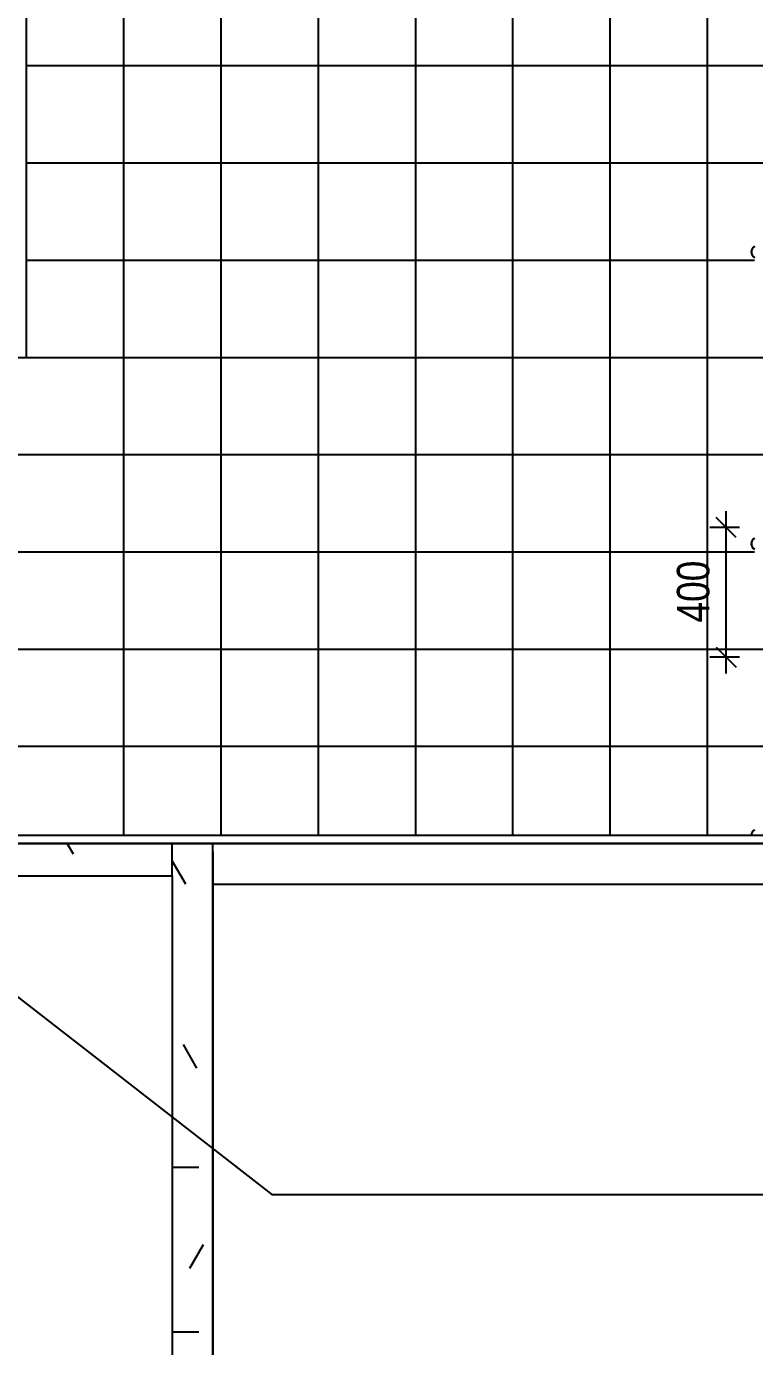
# Model space of a CAD drawing. Header units: millimetres. Extents: x -145636 to 131102, y -135903 to -7470.
# Drawn here: x 23595 to 25841, y -26375 to -22302 of the extents above; entities that cross this region are included whole.
import ezdxf

# ---------------------------------------------------------------- set-up
doc = ezdxf.new("R2010")
doc.units = ezdxf.units.MM
doc.layers.add('M_ARCHI', color=8, linetype='Continuous')
doc.styles.add('DIM_ANNOT', font='ARIALN.TTF')

# ---------------------------------------------------------------- blocks, each defined once
blk = doc.blocks.new('RF Archi 21.10.2024')
at = {"layer": 'M_ARCHI', "color": 8, "linetype": 'Continuous'}
for p, q in [((-141611, -32228.5), (-141611, -41203.5)), ((-141311, -32228.5), (-141311, -41203.5)), ((-141011, -32228.5), (-141011, -41203.5)), ((-140711, -32228.5), (-140711, -41203.5)), ((-142211, -34728.5), (-142211, -41203.5)), ((-141911, -34728.5), (-141911, -41203.5)), ((-142511, -37603.5), (-142511, -41203.5)), ((-142811, -38828.5), (-139624.1, -38828.5)), ((-142811, -39128.5), (-139579.4, -39128.5)), ((-142811, -39428.5), (-140564.5, -39428.5)), ((-142811, -39728.5), (-139624.1, -39728.5)), ((-145811, -40028.5), (-139579.4, -40028.5)), ((-145811, -40328.5), (-140564.5, -40328.5)), ((-145811, -40628.5), (-139624.1, -40628.5)), ((-145811, -40928.5), (-139579.4, -40928.5)), ((-142665.9, -41261.1), (-142684.8, -41228.5)), ((-142319, -41354.1), (-142360.9, -41281.5)), ((-142284.9, -41921), (-142326.8, -41848.4)), ((-142361, -42227.1), (-142278.8, -42227.1)), ((-142266.2, -42466.7), (-142308.1, -42539.3)), ((-142361, -42735.1), (-142278.8, -42735.1))]:
    blk.add_line(p, q, dxfattribs=at)
at = {"layer": 'M_ARCHI', "color": 8}
for p, q in [((-142811, -39728.5), (-142811, -34753.5)), ((-140574.4, -39401.9), (-140574.5, -39402.7)), ((-140574.4, -39401.9), (-140574.5, -39402.7)), ((-140574.5, -39402.7), (-140574.5, -39403.5)), ((-140574.5, -39402.7), (-140574.5, -39403.5)), ((-140574.5, -39403.5), (-140574.5, -39404.3)), ((-140574.5, -39403.5), (-140574.5, -39404.3)), ((-140574.5, -39404.3), (-140574.4, -39405.1)), ((-140574.5, -39404.3), (-140574.4, -39405.1)), ((-140574.3, -39400.3), (-140574.4, -39401.1)), ((-140574.3, -39400.3), (-140574.4, -39401.1)), ((-140574.4, -39401.1), (-140574.4, -39401.9)), ((-140574.4, -39401.1), (-140574.4, -39401.9)), ((-140574.4, -39405.1), (-140574.4, -39405.9)), ((-140574.4, -39405.1), (-140574.4, -39405.9)), ((-140574.4, -39405.9), (-140574.3, -39406.7)), ((-140574.4, -39405.9), (-140574.3, -39406.7)), ((-140574.1, -39399.5), (-140574.3, -39400.3)), ((-140574.1, -39399.5), (-140574.3, -39400.3)), ((-140574.3, -39406.7), (-140574.1, -39407.4)), ((-140574.3, -39406.7), (-140574.1, -39407.4)), ((-140573.9, -39398.7), (-140574.1, -39399.5)), ((-140573.9, -39398.7), (-140574.1, -39399.5)), ((-140574.1, -39407.4), (-140573.9, -39408.2)), ((-140574.1, -39407.4), (-140573.9, -39408.2)), ((-140573.7, -39397.9), (-140573.9, -39398.7)), ((-140573.7, -39397.9), (-140573.9, -39398.7)), ((-140573.9, -39408.2), (-140573.7, -39409)), ((-140573.9, -39408.2), (-140573.7, -39409)), ((-140573.5, -39397.2), (-140573.7, -39397.9)), ((-140573.5, -39397.2), (-140573.7, -39397.9)), ((-140573.7, -39409), (-140573.5, -39409.8)), ((-140573.7, -39409), (-140573.5, -39409.8)), ((-140573.2, -39396.4), (-140573.5, -39397.2)), ((-140573.2, -39396.4), (-140573.5, -39397.2)), ((-140573.5, -39409.8), (-140573.2, -39410.5)), ((-140573.5, -39409.8), (-140573.2, -39410.5)), ((-140572.9, -39395.7), (-140573.2, -39396.4)), ((-140572.9, -39395.7), (-140573.2, -39396.4)), ((-140573.2, -39410.5), (-140572.9, -39411.3)), ((-140573.2, -39410.5), (-140572.9, -39411.3)), ((-140572.6, -39395), (-140572.9, -39395.7)), ((-140572.6, -39395), (-140572.9, -39395.7)), ((-140572.9, -39411.3), (-140572.6, -39412)), ((-140572.9, -39411.3), (-140572.6, -39412)), ((-140572.2, -39394.2), (-140572.6, -39395)), ((-140572.2, -39394.2), (-140572.6, -39395)), ((-140572.6, -39412), (-140572.2, -39412.7)), ((-140572.6, -39412), (-140572.2, -39412.7)), ((-140571.9, -39393.5), (-140572.2, -39394.2)), ((-140571.9, -39393.5), (-140572.2, -39394.2)), ((-140572.2, -39412.7), (-140571.9, -39413.4)), ((-140572.2, -39412.7), (-140571.9, -39413.4)), ((-140571.5, -39392.9), (-140571.9, -39393.5)), ((-140571.5, -39392.9), (-140571.9, -39393.5)), ((-140571.9, -39413.4), (-140571.5, -39414.1)), ((-140571.9, -39413.4), (-140571.5, -39414.1)), ((-140571, -39392.2), (-140571.5, -39392.9)), ((-140571, -39392.2), (-140571.5, -39392.9)), ((-140571.5, -39414.1), (-140571, -39414.8)), ((-140571.5, -39414.1), (-140571, -39414.8)), ((-140570.5, -39391.5), (-140571, -39392.2)), ((-140570.5, -39391.5), (-140571, -39392.2)), ((-140571, -39414.8), (-140570.5, -39415.4)), ((-140571, -39414.8), (-140570.5, -39415.4)), ((-140570.1, -39390.9), (-140570.5, -39391.5)), ((-140570.1, -39390.9), (-140570.5, -39391.5)), ((-140570.5, -39415.4), (-140570.1, -39416)), ((-140570.5, -39415.4), (-140570.1, -39416)), ((-140569.5, -39390.3), (-140570.1, -39390.9)), ((-140569.5, -39390.3), (-140570.1, -39390.9)), ((-140570.1, -39416), (-140569.5, -39416.7)), ((-140570.1, -39416), (-140569.5, -39416.7)), ((-140569, -39389.7), (-140569.5, -39390.3)), ((-140569, -39389.7), (-140569.5, -39390.3)), ((-140569.5, -39416.7), (-140569, -39417.2)), ((-140569.5, -39416.7), (-140569, -39417.2)), ((-140568.4, -39389.1), (-140569, -39389.7)), ((-140568.4, -39389.1), (-140569, -39389.7)), ((-140569, -39417.2), (-140568.4, -39417.8)), ((-140569, -39417.2), (-140568.4, -39417.8)), ((-140567.9, -39388.6), (-140568.4, -39389.1)), ((-140567.9, -39388.6), (-140568.4, -39389.1)), ((-140568.4, -39417.8), (-140567.9, -39418.4)), ((-140568.4, -39417.8), (-140567.9, -39418.4)), ((-140567.3, -39388.1), (-140567.9, -39388.6)), ((-140567.3, -39388.1), (-140567.9, -39388.6)), ((-140567.9, -39418.4), (-140567.2, -39418.9)), ((-140567.9, -39418.4), (-140567.2, -39418.9)), ((-140566.6, -39387.6), (-140567.3, -39388.1)), ((-140566.6, -39387.6), (-140567.3, -39388.1)), ((-140567.2, -39418.9), (-140566.6, -39419.4)), ((-140567.2, -39418.9), (-140566.6, -39419.4)), ((-140566, -39387.1), (-140566.6, -39387.6)), ((-140566, -39387.1), (-140566.6, -39387.6)), ((-140566.6, -39419.4), (-140566, -39419.9)), ((-140566.6, -39419.4), (-140566, -39419.9)), ((-140565.3, -39386.6), (-140566, -39387.1)), ((-140565.3, -39386.6), (-140566, -39387.1)), ((-140566, -39419.9), (-140565.3, -39420.3)), ((-140566, -39419.9), (-140565.3, -39420.3)), ((-140564.6, -39386.2), (-140565.3, -39386.6)), ((-140564.6, -39386.2), (-140565.3, -39386.6)), ((-140565.3, -39420.3), (-140564.6, -39420.7)), ((-140565.3, -39420.3), (-140564.6, -39420.7)), ((-142836, -39728.5), (-142811, -39728.5)), ((-140652.1, -40703.5), (-140652.1, -40203.5)), ((-140611, -40253.5), (-140702.1, -40253.5)), ((-140574.4, -40301.9), (-140574.5, -40302.7)), ((-140574.4, -40301.9), (-140574.5, -40302.7)), ((-140574.5, -40302.7), (-140574.5, -40303.5)), ((-140574.5, -40302.7), (-140574.5, -40303.5)), ((-140574.5, -40303.5), (-140574.5, -40304.3)), ((-140574.5, -40303.5), (-140574.5, -40304.3)), ((-140574.5, -40304.3), (-140574.4, -40305.1)), ((-140574.5, -40304.3), (-140574.4, -40305.1)), ((-140574.3, -40300.3), (-140574.4, -40301.1)), ((-140574.3, -40300.3), (-140574.4, -40301.1)), ((-140574.4, -40301.1), (-140574.4, -40301.9)), ((-140574.4, -40301.1), (-140574.4, -40301.9)), ((-140574.4, -40305.1), (-140574.4, -40305.9)), ((-140574.4, -40305.1), (-140574.4, -40305.9)), ((-140574.4, -40305.9), (-140574.3, -40306.7)), ((-140574.4, -40305.9), (-140574.3, -40306.7)), ((-140574.1, -40299.5), (-140574.3, -40300.3)), ((-140574.1, -40299.5), (-140574.3, -40300.3)), ((-140574.3, -40306.7), (-140574.1, -40307.4)), ((-140574.3, -40306.7), (-140574.1, -40307.4)), ((-140573.9, -40298.7), (-140574.1, -40299.5)), ((-140573.9, -40298.7), (-140574.1, -40299.5)), ((-140574.1, -40307.4), (-140573.9, -40308.2)), ((-140574.1, -40307.4), (-140573.9, -40308.2)), ((-140573.7, -40297.9), (-140573.9, -40298.7)), ((-140573.7, -40297.9), (-140573.9, -40298.7)), ((-140573.9, -40308.2), (-140573.7, -40309)), ((-140573.9, -40308.2), (-140573.7, -40309)), ((-140573.5, -40297.2), (-140573.7, -40297.9)), ((-140573.5, -40297.2), (-140573.7, -40297.9)), ((-140573.7, -40309), (-140573.5, -40309.8)), ((-140573.7, -40309), (-140573.5, -40309.8)), ((-140573.2, -40296.4), (-140573.5, -40297.2)), ((-140573.2, -40296.4), (-140573.5, -40297.2)), ((-140573.5, -40309.8), (-140573.2, -40310.5)), ((-140573.5, -40309.8), (-140573.2, -40310.5)), ((-140572.9, -40295.7), (-140573.2, -40296.4)), ((-140572.9, -40295.7), (-140573.2, -40296.4)), ((-140573.2, -40310.5), (-140572.9, -40311.3)), ((-140573.2, -40310.5), (-140572.9, -40311.3)), ((-140572.6, -40295), (-140572.9, -40295.7)), ((-140572.6, -40295), (-140572.9, -40295.7)), ((-140572.9, -40311.3), (-140572.6, -40312)), ((-140572.9, -40311.3), (-140572.6, -40312)), ((-140572.2, -40294.2), (-140572.6, -40295)), ((-140572.2, -40294.2), (-140572.6, -40295)), ((-140572.6, -40312), (-140572.2, -40312.7)), ((-140572.6, -40312), (-140572.2, -40312.7)), ((-140571.9, -40293.5), (-140572.2, -40294.2)), ((-140571.9, -40293.5), (-140572.2, -40294.2)), ((-140572.2, -40312.7), (-140571.9, -40313.4)), ((-140572.2, -40312.7), (-140571.9, -40313.4)), ((-140571.5, -40292.9), (-140571.9, -40293.5)), ((-140571.5, -40292.9), (-140571.9, -40293.5)), ((-140571.9, -40313.4), (-140571.5, -40314.1)), ((-140571.9, -40313.4), (-140571.5, -40314.1)), ((-140571, -40292.2), (-140571.5, -40292.9)), ((-140571, -40292.2), (-140571.5, -40292.9)), ((-140571.5, -40314.1), (-140571, -40314.8)), ((-140571.5, -40314.1), (-140571, -40314.8)), ((-140570.5, -40291.5), (-140571, -40292.2)), ((-140570.5, -40291.5), (-140571, -40292.2)), ((-140571, -40314.8), (-140570.5, -40315.4)), ((-140571, -40314.8), (-140570.5, -40315.4)), ((-140570.1, -40290.9), (-140570.5, -40291.5)), ((-140570.1, -40290.9), (-140570.5, -40291.5)), ((-140570.5, -40315.4), (-140570.1, -40316)), ((-140570.5, -40315.4), (-140570.1, -40316)), ((-140569.5, -40290.3), (-140570.1, -40290.9)), ((-140569.5, -40290.3), (-140570.1, -40290.9)), ((-140570.1, -40316), (-140569.5, -40316.7)), ((-140570.1, -40316), (-140569.5, -40316.7)), ((-140569, -40289.7), (-140569.5, -40290.3)), ((-140569, -40289.7), (-140569.5, -40290.3)), ((-140569.5, -40316.7), (-140569, -40317.2)), ((-140569.5, -40316.7), (-140569, -40317.2)), ((-140568.4, -40289.1), (-140569, -40289.7)), ((-140568.4, -40289.1), (-140569, -40289.7)), ((-140569, -40317.2), (-140568.4, -40317.8)), ((-140569, -40317.2), (-140568.4, -40317.8)), ((-140567.9, -40288.6), (-140568.4, -40289.1)), ((-140567.9, -40288.6), (-140568.4, -40289.1)), ((-140568.4, -40317.8), (-140567.9, -40318.4)), ((-140568.4, -40317.8), (-140567.9, -40318.4)), ((-140567.3, -40288.1), (-140567.9, -40288.6)), ((-140567.3, -40288.1), (-140567.9, -40288.6)), ((-140567.9, -40318.4), (-140567.2, -40318.9)), ((-140567.9, -40318.4), (-140567.2, -40318.9)), ((-140566.6, -40287.6), (-140567.3, -40288.1)), ((-140566.6, -40287.6), (-140567.3, -40288.1)), ((-140567.2, -40318.9), (-140566.6, -40319.4)), ((-140567.2, -40318.9), (-140566.6, -40319.4)), ((-140566, -40287.1), (-140566.6, -40287.6)), ((-140566, -40287.1), (-140566.6, -40287.6)), ((-140566.6, -40319.4), (-140566, -40319.9)), ((-140566.6, -40319.4), (-140566, -40319.9)), ((-140565.3, -40286.6), (-140566, -40287.1)), ((-140565.3, -40286.6), (-140566, -40287.1)), ((-140566, -40319.9), (-140565.3, -40320.3)), ((-140566, -40319.9), (-140565.3, -40320.3)), ((-140564.6, -40286.2), (-140565.3, -40286.6)), ((-140564.6, -40286.2), (-140565.3, -40286.6)), ((-140565.3, -40320.3), (-140564.6, -40320.7)), ((-140565.3, -40320.3), (-140564.6, -40320.7)), ((-140611, -40653.5), (-140702.1, -40653.5)), ((-142361, -41203.5), (-144611, -41203.5)), ((-138761, -41203.5), (-142361, -41203.5)), ((-140574.4, -41201.9), (-140574.5, -41202.7)), ((-140574.5, -41202.7), (-140574.5, -41203.5)), ((-140574.3, -41200.3), (-140574.4, -41201.1)), ((-140574.4, -41201.1), (-140574.4, -41201.9)), ((-140574.1, -41199.5), (-140574.3, -41200.3)), ((-140573.9, -41198.7), (-140574.1, -41199.5)), ((-140573.7, -41197.9), (-140573.9, -41198.7)), ((-140573.5, -41197.2), (-140573.7, -41197.9)), ((-140573.2, -41196.4), (-140573.5, -41197.2)), ((-140572.9, -41195.7), (-140573.2, -41196.4)), ((-140572.6, -41195), (-140572.9, -41195.7)), ((-140572.2, -41194.2), (-140572.6, -41195)), ((-140571.9, -41193.5), (-140572.2, -41194.2)), ((-140571.5, -41192.9), (-140571.9, -41193.5)), ((-140571, -41192.2), (-140571.5, -41192.9)), ((-140570.5, -41191.5), (-140571, -41192.2)), ((-140570.1, -41190.9), (-140570.5, -41191.5)), ((-140569.5, -41190.3), (-140570.1, -41190.9)), ((-140569, -41189.7), (-140569.5, -41190.3)), ((-140568.4, -41189.1), (-140569, -41189.7)), ((-140567.9, -41188.6), (-140568.4, -41189.1)), ((-140567.3, -41188.1), (-140567.9, -41188.6)), ((-140566.6, -41187.6), (-140567.3, -41188.1)), ((-140566, -41187.1), (-140566.6, -41187.6)), ((-140565.3, -41186.6), (-140566, -41187.1)), ((-140564.6, -41186.2), (-140565.3, -41186.6)), ((-142236, -41228.5), (-145811, -41228.5)), ((-142361, -41228.5), (-144611, -41228.5)), ((-142361, -41228.5), (-144611, -41228.5)), ((-144611, -41228.5), (-142361, -41228.5)), ((-142236, -41228.5), (-142361, -41228.5)), ((-138761, -41228.5), (-142361, -41228.5)), ((-142361, -41328.5), (-142361, -41228.5)), ((-142236, -41228.5), (-142361, -41228.5)), ((-142361, -41228.5), (-142236, -41228.5)), ((-142236, -44278.5), (-142236, -41228.5)), ((-142236, -44278.5), (-142236, -41228.5)), ((-138761, -41228.5), (-142236, -41228.5)), ((-142236, -41228.5), (-138761, -41228.5)), ((-142236, -41253.5), (-142236, -44278.5)), ((-143360.3, -41296.2), (-142053.5, -42311.1)), ((-144611, -41328.5), (-142361, -41328.5)), ((-142361, -41328.5), (-142361, -44278.5)), ((-142236, -44278.5), (-142236, -41353.5)), ((-142236, -41353.5), (-138761, -41353.5)), ((-142053.5, -42311.1), (-131314.5, -42311.1))]:
    blk.add_line(p, q, dxfattribs=at)
at = {"layer": 'M_ARCHI', "color": 8, "linetype": 'ByBlock'}
for p, q in [((-140620.9, -40284.7), (-140683.4, -40222.2)), ((-140683.4, -40622.2), (-140620.9, -40684.7))]:
    blk.add_line(p, q, dxfattribs=at)
at = {"layer": 'M_ARCHI', "color": 8}
for centre, radius, start, end in [((-140554.5, -39403.5), 20.5, 121.0437, 180), ((-140554.5, -39403.5), 20.5, 121.0437, 180), ((-140554.5, -39403.5), 20.5, 180, 238.9563), ((-140554.5, -39403.5), 20.5, 180, 238.9563), ((-140554.5, -39403.5), 20, 121.7857, 180), ((-140554.5, -39403.5), 20, 121.8198, 180), ((-140554.5, -39403.5), 20, 121.7857, 180), ((-140554.5, -39403.5), 20, 121.8198, 180), ((-140554.5, -39403.5), 20, 180, 239.2167), ((-140554.5, -39403.5), 20, 180, 238.1802), ((-140554.5, -39403.5), 20, 180, 239.2167), ((-140554.5, -39403.5), 20, 180, 238.1802), ((-140554.5, -40303.5), 20.5, 121.0437, 180), ((-140554.5, -40303.5), 20.5, 121.0437, 180), ((-140554.5, -40303.5), 20.5, 180, 238.9563), ((-140554.5, -40303.5), 20.5, 180, 238.9563), ((-140554.5, -40303.5), 20, 121.7857, 180), ((-140554.5, -40303.5), 20, 121.8198, 180), ((-140554.5, -40303.5), 20, 121.7857, 180), ((-140554.5, -40303.5), 20, 121.8198, 180), ((-140554.5, -40303.5), 20, 180, 239.2167), ((-140554.5, -40303.5), 20, 180, 238.1802), ((-140554.5, -40303.5), 20, 180, 239.2167), ((-140554.5, -40303.5), 20, 180, 238.1802), ((-140554.5, -41203.5), 20.5, 121.0437, 180), ((-140554.5, -41203.5), 20, 121.7857, 180), ((-140554.5, -41203.5), 20, 121.8198, 180)]:
    blk.add_arc(centre, radius, start, end, dxfattribs=at)
at = {"layer": 'M_ARCHI', "color": 8, "linetype": 'Continuous', "style": 'DIM_ANNOT'}
blk.add_text('400', height=100, rotation=90, dxfattribs=at).set_placement((-140704.1, -40546.9))

msp = doc.modelspace()

# ---------------------------------------------------------------- block references
at = {"layer": 'M_ARCHI', "color": 8, "linetype": 'Continuous'}
msp.add_blockref('RF Archi 21.10.2024', (166405.7, 16405.4), dxfattribs=at)

doc.saveas('drawing.dxf')
